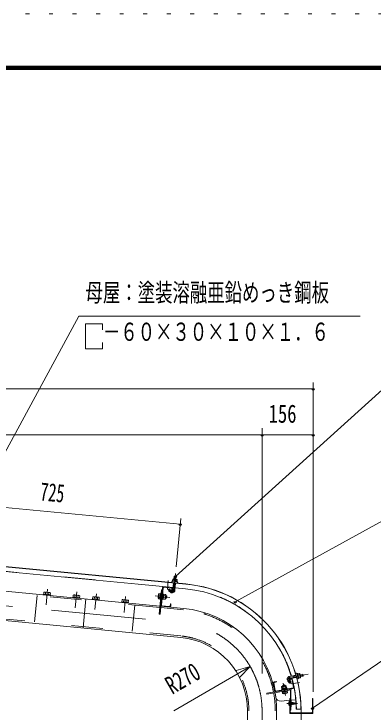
# Model space of a CAD drawing. Units: millimetres, scale not verified. Extents: x -25853 to 25864, y -10500 to 10500.
# Drawn here: x 18756 to 21501, y 5162 to 10500 of the extents above; entities that cross this region are included whole.
import ezdxf
from ezdxf.enums import TextEntityAlignment as Align

# ---------------------------------------------------------------- set-up
doc = ezdxf.new("R2010")
doc.units = ezdxf.units.MM
doc.header["$LTSCALE"] = 60
for name, pattern in [('USER2', [10, 4, -6]), ('USER3', [24, 12, -5, 2, -5]), ('USER4', [3, 0.5, -2.5])]:
    doc.linetypes.add(name, pattern=pattern)
for name, color, linetype, lineweight in [('0-6_2-02BOLD', 7, 'Continuous', 18), ('0-7_2-12HIDDEN', 3, 'USER2', 18), ('0-8_2-22CENTER', 3, 'USER3', 18), ('0-9_2-42THIN', 4, 'Continuous', 18), ('0-A_2-52DIM', 3, 'Continuous', 18), ('0-C_F-F1PAPER', 5, 'Continuous', 18), ('0-D_F-E_J_ADD', 5, 'USER4', 18)]:
    doc.layers.add(name, color=color, linetype=linetype, lineweight=lineweight)
doc.styles.add('ＭＳ ゴシック', font='')
doc.styles.get('ＭＳ ゴシック').set_extended_font_data('MS Gothic')

msp = doc.modelspace()

# ---------------------------------------------------------------- linework, layer by layer
at = {"layer": '0-6_2-02BOLD'}
for p, q in [((20070.89, 6141.83), (16147.28, 6519.63)), ((16188.72, 6514.38), (20070.77, 6140.58)), ((19972.73, 6113.6), (18183.51, 6285.89)), ((18074.57, 6145.68), (19870.76, 5972.73)), ((19976.2, 6149.69), (19970.92, 6094.78)), ((19977.05, 6164.92), (19978.28, 6177.67)), ((19985.85, 6093.34), (19991.14, 6148.25)), ((19994.44, 6176.11), (19993.21, 6163.36)), ((19882.75, 6097.15), (19890.7, 6096.38)), ((19883.47, 5979.54), (19896.31, 6112.92)), ((19900.68, 6116.52), (19959.41, 6110.87)), ((19973.62, 6122.85), (19988.55, 6121.41)), ((19987.66, 6112.17), (20067.3, 6104.5)), ((18997.45, 6077.15), (18995.99, 6061.98)), ((19020.42, 6059.63), (19021.88, 6074.8)), ((19221.44, 6055.58), (19219.98, 6040.41)), ((19244.4, 6038.06), (19245.87, 6053.23)), ((19370.75, 6041.21), (19369.29, 6026.04)), ((19393.72, 6023.69), (19395.18, 6038.86)), ((19872.96, 6037.3), (19861.01, 6038.45)), ((19862.81, 6057.13), (19874.76, 6055.98)), ((19893.29, 6039.74), (19898.75, 6044.25)), ((19893.77, 6044.72), (19899.23, 6049.22)), ((19912.29, 6033.52), (19897.85, 6034.91)), ((19899.65, 6053.58), (19914.09, 6052.19)), ((19900.54, 6062.93), (19914.99, 6061.53)), ((19920.86, 6052.16), (19918.94, 6032.26)), ((19306.37, 6027.07), (19285.02, 5805.35)), ((19579.34, 6005.81), (19578.86, 6000.83)), ((19593.25, 6004.47), (19594.72, 6019.64)), ((19619.14, 6017.29), (19617.68, 6002.12)), ((19629.89, 6000.95), (19631.35, 6016.12)), ((19891.73, 6023.57), (19887.75, 6023.95)), ((19896.88, 6024.84), (19891.9, 6025.31)), ((19878.72, 5971.96), (20052.92, 5955.19)), ((19945.8, 5969.52), (19887.07, 5975.18)), ((20940.15, 5448.36), (20927.54, 5446.13)), ((20762.95, 5396.18), (20746.21, 5393.23)), ((20878.87, 5412.56), (20862.13, 5409.61)), ((20911.59, 5443.65), (20862.8, 5435.05)), ((20865.73, 5418.43), (20916.18, 5427.32)), ((20893.75, 5351.21), (20883.57, 5408.92)), ((20897.2, 5423.98), (20894.27, 5440.59)), ((20930.36, 5430.14), (20942.97, 5432.37)), ((20739.72, 5383.96), (20749.97, 5325.86)), ((20753.91, 5326.55), (20743.66, 5384.66)), ((20890.51, 5346.58), (20758.54, 5323.31)), ((20828.01, 5366.28), (20808.31, 5362.8)), ((20810.09, 5356.27), (20812.61, 5341.98)), ((20817.79, 5337.82), (20821.84, 5343.61)), ((20822.72, 5338.69), (20826.77, 5344.48)), ((20831.08, 5345.24), (20828.57, 5359.53)), ((20816.95, 5317.36), (20819.04, 5305.53)), ((20837.52, 5308.79), (20835.43, 5320.62)), ((20869.6, 5252.53), (20869.6, 5330.7)), ((20873.35, 5331.36), (20873.35, 5252.53)), ((20798.11, 5246.21), (20865.35, 5252.26)), ((20873.35, 5252.98), (20910.16, 5256.29)), ((20874.94, 5233.53), (20874.59, 5234.41)), ((20879.75, 5235.03), (20882.45, 5220.03)), ((20889.35, 5235.03), (20892.05, 5220.03)), ((20891.15, 5233.53), (20894.14, 5233.53)), ((20899.54, 5231.85), (20900.14, 5233.22)), ((20904.95, 5229.69), (20905.55, 5231.07)), ((20875.25, 5221.53), (20874.59, 5221.53)), ((20877.05, 5220.03), (20877.65, 5221.53)), ((20886.05, 5221.53), (20886.65, 5220.03)), ((20893.25, 5220.03), (20893.85, 5221.53)), ((20898.65, 5221.23), (20899.25, 5223.09)), ((20902.85, 5222.91), (20904.04, 5223.39)), ((20904.64, 5225.25), (20907.63, 5226.44)), ((20907.85, 5228.53), (20910.35, 5227.53)), ((20910.35, 5227.53), (20908.73, 5226.88)), ((20913.84, 5184.84), (20951.34, 5184.84)), ((20541.17, 5172.43), (20541.17, 4609.93)), ((20763.92, 4609.93), (20763.92, 5172.43))]:
    msp.add_line(p, q, dxfattribs=at)
for points in [[(16250.01, 6321.37), (16241.83, 6314.62), (16221.91, 6107.82), (16228.66, 6099.64), (20031.57, 5733.46)], [(19979.02, 6178.86), (19981.13, 6200.79), (19996.06, 6199.35), (19993.95, 6177.43)], [(19996.06, 6199.35), (19994.93, 6200.72), (19982.49, 6201.92), (19981.13, 6200.79)], [(20001.29, 6162.59), (20002.52, 6175.34), (20000.48, 6176.79), (19972.48, 6179.49), (19970.2, 6178.45), (19968.97, 6165.7)], [(19892.33, 6113.31), (19872.73, 5909.75), (19864.77, 5910.52), (19882.74, 6097.15)], [(19960.57, 6090.07), (19944.71, 6101.39), (19936, 6089.18), (19951.87, 6077.86)], [(19963.01, 6106.5), (19961.38, 6089.58), (19965.36, 6089.19), (19966.99, 6106.11)], [(19033.86, 6053.31), (19034.34, 6058.29), (18982.08, 6063.32), (18981.6, 6058.34)], [(18983.78, 6063.16), (18985.24, 6078.33), (18989.35, 6080.2), (19030.41, 6076.24), (19034.09, 6073.62), (19032.63, 6058.45)], [(19257.85, 6031.75), (19258.32, 6036.72), (19206.06, 6041.75), (19205.58, 6036.78)], [(19207.77, 6041.59), (19209.23, 6056.76), (19213.34, 6058.64), (19254.4, 6054.68), (19258.08, 6052.06), (19256.62, 6036.89)], [(19357.08, 6027.21), (19358.54, 6042.38), (19362.65, 6044.26), (19403.71, 6040.3), (19407.39, 6037.68), (19405.93, 6022.51)], [(19875.66, 6065.32), (19863.7, 6066.47), (19861.69, 6063.64), (19858.67, 6032.28), (19860.1, 6029.12), (19872.06, 6027.96)], [(19875.8, 6025.11), (19871.82, 6025.49), (19875.9, 6067.79), (19879.88, 6067.41)], [(19891.73, 6023.57), (19895.81, 6065.88), (19891.82, 6066.26)], [(19895.64, 6064.13), (19900.61, 6063.65), (19896.88, 6024.84)], [(19914.99, 6061.53), (19916.43, 6058.36), (19913.42, 6027.01), (19911.39, 6024.18), (19896.95, 6025.56)], [(19915.88, 6052.64), (19920.86, 6052.16), (19924.23, 6048.07), (19923.03, 6035.63), (19918.94, 6032.26), (19913.96, 6032.74)], [(19407.16, 6017.37), (19407.63, 6022.35), (19355.37, 6027.38), (19354.89, 6022.4)], [(19579.34, 6005.81), (19631.6, 6000.78), (19631.12, 5995.8)], [(19631.35, 6016.12), (19627.68, 6018.74), (19586.61, 6022.69), (19582.5, 6020.82), (19581.04, 6005.65)], [(19954.15, 5972.73), (19955.77, 5989.65), (19951.79, 5990.03), (19950.16, 5973.12)], [(20926.13, 5454.13), (20938.74, 5456.35), (20940.35, 5454.43), (20945.24, 5426.74), (20944.38, 5424.38), (20931.77, 5422.15)], [(20944.1, 5433.2), (20965.8, 5437.03), (20963.19, 5451.8), (20941.5, 5447.97)], [(20965.8, 5437.03), (20966.82, 5438.47), (20964.64, 5450.79), (20963.19, 5451.8)], [(20746.9, 5389.29), (20763.64, 5392.24), (20762.95, 5396.18)], [(20862.39, 5409.27), (20874.93, 5394.34), (20861.99, 5383.49), (20849.46, 5398.42)], [(20862.13, 5409.61), (20861.43, 5413.55), (20878.18, 5416.5)], [(20891.21, 5342.64), (20688.87, 5306.96), (20690.25, 5299.08), (20874.74, 5331.61), (20873.34, 5339.49)], [(20803.37, 5340.35), (20800.85, 5354.64), (20803.51, 5356.88), (20834.54, 5362.35), (20837.81, 5361.16), (20840.33, 5346.87)], [(20802.48, 5331.06), (20801.79, 5334.99), (20843.65, 5342.37), (20844.34, 5338.44)], [(20841.93, 5342.07), (20841.05, 5347), (20802.65, 5340.23), (20803.51, 5335.3)], [(20828.87, 5361.35), (20828.01, 5366.28), (20823.66, 5369.32), (20811.35, 5367.14), (20808.31, 5362.8), (20809.18, 5357.88)], [(20804.57, 5319.24), (20805.26, 5315.3), (20847.12, 5322.68), (20846.43, 5326.62)], [(20844.67, 5322.25), (20846.76, 5310.42), (20844.08, 5308.19), (20813.07, 5302.71), (20809.8, 5303.9), (20807.71, 5315.73)], [(20865.35, 5209.83), (20864.3, 5209.83), (20864.3, 5245.23), (20865.35, 5245.23)], [(20868.34, 5252.53), (20874.59, 5252.53), (20874.59, 5202.53), (20868.34, 5202.53)], [(20874.59, 5233.64), (20877.05, 5220.03), (20875.85, 5220.03), (20874.59, 5226.98)], [(20877.95, 5233.53), (20874.94, 5233.53), (20877.65, 5221.53), (20880.65, 5221.53)], [(20881.25, 5220.03), (20880.65, 5221.53), (20877.95, 5233.53), (20878.55, 5235.03)], [(20883.95, 5235.03), (20883.35, 5233.53), (20880.35, 5233.53), (20883.05, 5221.53), (20882.45, 5220.03), (20881.25, 5220.03), (20878.55, 5235.03), (20879.75, 5235.03), (20880.35, 5233.53)], [(20883.05, 5221.53), (20886.05, 5221.53), (20883.35, 5233.53)], [(20887.85, 5220.03), (20886.65, 5220.03), (20883.95, 5235.03), (20885.15, 5235.03)], [(20885.75, 5233.53), (20885.15, 5235.03), (20887.85, 5220.03), (20888.45, 5221.53)], [(20891.44, 5221.53), (20888.45, 5221.53), (20885.75, 5233.53), (20888.74, 5233.53)], [(20896.84, 5222.13), (20895.35, 5221.53), (20893.85, 5221.53), (20891.15, 5233.53), (20890.55, 5235.03), (20889.35, 5235.03), (20888.74, 5233.53), (20891.44, 5221.53), (20892.05, 5220.03), (20893.25, 5220.03), (20890.55, 5235.03)], [(20901.95, 5230.89), (20904.64, 5225.25), (20904.04, 5223.39), (20901.34, 5232.74), (20900.14, 5233.22), (20902.85, 5222.91), (20902.25, 5224.29), (20899.25, 5223.09), (20896.55, 5233.05), (20895.95, 5234.91), (20894.74, 5235.03), (20897.44, 5220.76), (20896.84, 5222.13), (20894.14, 5233.53), (20894.74, 5235.03)], [(20895.95, 5234.91), (20898.65, 5221.23), (20897.44, 5220.76)], [(20896.55, 5233.05), (20899.54, 5231.85), (20902.25, 5224.29)], [(20907.65, 5226.45), (20904.95, 5229.69), (20901.87, 5230.92)], [(20869.6, 5202.53), (20869.6, 5176.98), (20873.35, 5176.98), (20873.35, 5202.53)], [(20874.59, 5224.42), (20875.25, 5221.53), (20875.85, 5220.03)]]:
    msp.add_lwpolyline(points, dxfattribs=at)
for points in [[(20004.65, 6158.25), (19964.84, 6162.08), (19965.22, 6166.06), (20005.04, 6162.23)], [(20932.42, 5418.44), (20928.48, 5417.75), (20921.54, 5457.14), (20925.48, 5457.84)], [(21032.35, 5155.53), (21037.35, 5160.53), (21037.35, 5265.03), (21040.35, 5265.03), (21040.35, 5152.53), (20865.35, 5152.53), (20865.35, 5265.03), (20868.34, 5265.03), (20868.34, 5160.53), (20873.35, 5155.53)], [(20908.25, 5225.07), (20905.55, 5231.07), (20906.75, 5230.59), (20909.45, 5225.55)]]:
    msp.add_lwpolyline(points, close=True, dxfattribs=at)
for centre, radius, start, end in [((19966.85, 6156.87), 5, 84.4998, 264.4998), ((19973.67, 6172.16), 7.19, 50.11574, 110.11574), ((19983.9, 6151.4), 26.87, 66.91203, 102.08795), ((19997.91, 6169.82), 7.19, 58.88425, 118.88425), ((20001.69, 6153.51), 5, 264.50061, 84.50061), ((19977.55, 5172.43), 972.62, 0.73094, 84.50003), ((19977.55, 5172.43), 973.88, 0.73001, 84.5), ((19900.3, 6112.54), 8, 84.4973, 174.4973), ((19900.3, 6112.54), 4, 84.4973, 174.4973), ((19964.39, 6095.41), 21.56, 234.5, 354.5), ((19959.03, 6106.88), 4, 354.5092, 84.50122), ((19959.03, 6106.88), 8, 354.50143, 84.50122), ((19964.39, 6095.41), 6.57, 234.5, 354.5), ((19977.55, 5172.43), 936.38, 16.43245, 84.5), ((18990.66, 6070.57), 9.46, 44.06885, 84.5), ((19006.58, 6043.93), 34.45, 63.6357, 105.3643), ((19027.29, 6067.04), 9.46, 84.5, 124.92831), ((19214.65, 6049), 9.46, 44.06885, 84.5), ((19230.57, 6022.37), 34.45, 63.6357, 105.3643), ((19251.28, 6045.47), 9.46, 84.5, 124.92831), ((19363.96, 6034.63), 9.46, 44.06885, 84.5), ((19379.88, 6007.99), 34.45, 63.6357, 105.3643), ((19400.59, 6031.1), 9.46, 84.5, 124.92831), ((19865.98, 6033.26), 7.19, 133.77223, 174.49905), ((19886.2, 6045.45), 26.15, 153.47365, 195.52446), ((19868.68, 6061.28), 7.19, 174.49905, 215.22588), ((19888.89, 6045.19), 26.15, 333.47365, 15.52446), ((19906.42, 6029.37), 7.19, 354.49905, 35.22588), ((19909.11, 6057.39), 7.19, 313.77223, 354.49905), ((19587.92, 6013.06), 9.46, 44.06885, 84.5), ((19603.84, 5986.43), 34.45, 63.6357, 105.3643), ((19624.56, 6009.53), 9.46, 84.5, 124.92831), ((19887.45, 5979.16), 8, 174.4973, 264.48845), ((19887.45, 5979.16), 4, 174.4973, 264.48845), ((19946.18, 5973.5), 8, 264.49953, 354.50208), ((19946.18, 5973.5), 4, 264.49953, 354.5092), ((19977.55, 5172.43), 786.38, 10.65315, 84.50005), ((19977.55, 5172.43), 563.62, 0, 84.50003), ((20916.11, 5453.64), 5.95, 10.01471, 190.01471), ((20933.61, 5451.33), 7.19, 335.62325, 35.62325), ((20916.34, 5435.91), 26.87, 352.41954, 27.59546), ((20747.59, 5385.35), 8, 100.00313, 190.00211), ((20866.7, 5412.89), 22.5, 99.99847, 220.00092), ((20866.7, 5412.89), 5.62, 100.00249, 220.00249), ((20879.57, 5408.62), 8, 75.34628, 100.00198), ((20879.57, 5408.62), 4, 14.67992, 100.00677), ((19977.55, 5172.43), 936.38, 0.75925, 15.39432), ((20923.9, 5419.47), 4.21, 190.00774, 10.00774), ((20937.84, 5427.34), 7.19, 344.39175, 44.39175), ((20747.59, 5385.35), 4, 100.00652, 190.00652), ((20806.42, 5350.09), 7.19, 59.27591, 100.00273), ((20823.57, 5333.86), 26.15, 78.97455, 121.02536), ((20834.14, 5354.98), 7.19, 100.00273, 140.72955), ((20889.81, 5350.52), 4, 280.00652, 10.00652), ((20889.81, 5350.52), 8, 280.00217, 340.37393), ((20757.85, 5327.24), 8, 190.01096, 280.00211), ((19977.55, 5172.43), 786.38, 0, 10.0701), ((19977.56, 5172.34), 786.38, 7.7531, 10.07008), ((20757.85, 5327.24), 4, 190.01537, 280.00652), ((20813.47, 5310.08), 7.19, 280.00273, 320.72955), ((20824.04, 5331.2), 26.15, 258.97455, 301.02536), ((20841.19, 5314.97), 7.19, 239.27591, 280.00273), ((20793.9, 5283.48), 37.5, 187.75275, 276.44838), ((20879.15, 5227.53), 23.1, 129.98303, 230.0168), ((20867.6, 5227.53), 11.55, 137.75334, 222.24648)]:
    msp.add_arc(centre, radius, start, end, dxfattribs=at)
at = {"layer": '0-7_2-12HIDDEN'}
for p, q in [((19972.85, 6114.85), (18183.63, 6287.13)), ((20032.57, 5743.91), (16242.11, 6108.89)), ((19869.75, 5962.27), (18073.56, 6135.23)), ((19987.78, 6113.41), (20067.41, 6105.74)), ((18932.09, 6052.56), (18912.75, 5851.74)), ((19678.64, 5980.68), (19659.3, 5779.85)), ((20051.91, 5944.74), (19877.71, 5961.51)), ((20551.67, 4609.93), (20551.67, 5172.43)), ((20753.42, 4609.93), (20753.42, 5172.43))]:
    msp.add_line(p, q, dxfattribs=at)
for radius, start, end in [(937.62, 16.42381, 84.5), (775.88, 10.662, 84.50003), (574.12, 0, 84.50003), (937.62, 0.75822, 15.3871), (775.88, 0, 10.07104)]:
    msp.add_arc((19977.55, 5172.43), radius, start, end, dxfattribs=at)
at = {"layer": '0-8_2-22CENTER'}
for p, q in [((16177.12, 6216.49), (20042.24, 5844.33)), ((19990.79, 6222.86), (19978.38, 6094.06)), ((19935.22, 6167.44), (19928.84, 6101.25)), ((19012.28, 6103.11), (19000.54, 5981.17)), ((19932.31, 6101.02), (19956.22, 6083.97)), ((19224.52, 5959.6), (19236.27, 6081.54)), ((19385.58, 6067.17), (19373.83, 5945.23)), ((19597.8, 5923.66), (19609.54, 6045.6)), ((19948.52, 6039.45), (19835.29, 6050.36)), ((21006.34, 5451.79), (20864.26, 5426.73)), ((20855.93, 5403.85), (20874.81, 5381.35)), ((20814.87, 5383.19), (20831.29, 5290.04)), ((20876.43, 5378.11), (20938.74, 5389.09)), ((20843.11, 5227.53), (20923.05, 5227.53)), ((20652.55, 5172.43), (20652.55, -930.07))]:
    msp.add_line(p, q, dxfattribs=at)
msp.add_lwpolyline([(20952.06, 5184.84), (20952.06, 1409.63), (21258.92, 1297.94)], dxfattribs=at)
for centre, radius, start, end in [((19964.39, 6095.41), 14.06, 234.5, 354.5), ((19977.55, 5172.43), 675, 0, 84.50003), ((20866.7, 5412.89), 14.06, 100.00238, 219.99998)]:
    msp.add_arc(centre, radius, start, end, dxfattribs=at)
at = {"layer": '0-9_2-42THIN'}
for p, q in [((19982.49, 6201.92), (19980.26, 6178.75)), ((19992.7, 6177.54), (19994.93, 6200.72)), ((19974.87, 6122.73), (19977.45, 6149.56)), ((19989.89, 6148.37), (19987.31, 6121.52)), ((19973.17, 6118.2), (19974.87, 6122.73)), ((19987.31, 6121.53), (19988.11, 6116.77)), ((19914.21, 6035.22), (19921.67, 6034.5)), ((19923.11, 6049.43), (19915.64, 6050.15)), ((20941.71, 5446.73), (20964.64, 5450.79)), ((20894.54, 5439.09), (20888.68, 5439.6)), ((20912.02, 5442.18), (20894.54, 5439.1)), ((20966.81, 5438.47), (20943.88, 5434.43)), ((20810.34, 5365.7), (20811.64, 5358.31)), ((20826.42, 5360.92), (20825.11, 5368.3))]:
    msp.add_line(p, q, dxfattribs=at)
msp.add_lwpolyline([(20891.61, 5422.99), (20896.94, 5425.48), (20915.78, 5428.8)], dxfattribs=at)
at = {"layer": '0-A_2-52DIM'}
for p, q in [((19252.54, 8189.93), (18148.67, 6156.37)), ((19252.54, 8189.93), (21402.55, 8189.93)), ((19431.33, 8131.37), (19431.33, 8084.56)), ((21042.54, 7682.47), (21042.54, 5317.44)), ((16042.55, 7632.46), (21042.54, 7632.46)), ((21052.54, 7632.46), (21032.54, 7632.46)), ((20652.55, 5455.97), (20652.55, 7332.47)), ((21042.54, 7282.47), (16042.55, 7282.47)), ((20662.55, 7282.46), (20642.55, 7282.46)), ((21052.54, 7282.46), (21032.54, 7282.46)), ((16092.63, 6977.09), (20026.93, 6598.25)), ((20031.27, 6643.3), (19995.58, 6272.64)), ((20036.93, 6598.25), (20016.93, 6598.25)), ((20001.48, 6199.55), (19981.48, 6199.55)), ((20456.25, 6006.15), (20436.25, 6006.15)), ((20562.12, 5509.93), (20482.56, 5430.38)), ((21048.61, 5192.54), (21028.61, 5192.54))]:
    msp.add_line(p, q, dxfattribs=at)
for points in [[(19431.33, 8131.37), (19302.54, 8131.37), (19302.54, 7939.93), (19431.33, 7939.93), (19431.33, 7986.75)], [(23702.54, 7744.93), (21702.54, 7744.93), (19991.48, 6199.55)], [(20446.25, 6006.15), (21702.54, 6694.93), (24302.54, 6694.93)], [(21038.61, 5192.54), (21702.54, 5644.93), (23402.55, 5644.93)], [(20453.44, 5480.81), (20562.12, 5509.93), (19977.55, 5172.43)]]:
    msp.add_lwpolyline(points, dxfattribs=at)
for centre in [(21042.54, 7632.46), (20652.55, 7282.46), (21042.54, 7282.46), (20026.93, 6598.25), (19991.48, 6199.55), (20446.25, 6006.15), (21038.61, 5192.54)]:
    msp.add_arc(centre, 10, 180, 0, dxfattribs=at)
at = {"layer": '0-C_F-F1PAPER'}
for points in [[(25363.96, -10000), (25363.96, 10100), (-3336.04, 10100), (-3336.04, -10000)], [(25361.45, -9997.5), (25361.45, 10097.5), (-3333.54, 10097.5), (-3333.54, -9997.5)], [(25358.96, -9995), (-3331.04, -9995), (-3331.04, 10095), (25358.96, 10095)], [(25356.46, -9992.5), (25356.46, 10092.5), (-3328.54, 10092.5), (-3328.54, -9992.5)], [(25353.96, -9990), (-3326.04, -9990), (-3326.04, 10090), (25353.96, 10090)], [(25351.46, -9987.5), (25351.46, 10087.5), (-3323.54, 10087.5), (-3323.54, -9987.5)], [(25348.95, -9985), (-3321.04, -9985), (-3321.04, 10085), (25348.95, 10085)], [(25346.46, -9982.5), (25346.46, 10082.5), (-3318.54, 10082.5), (-3318.54, -9982.5)], [(25343.96, -9980), (25343.96, 10080), (-3316.04, 10080), (-3316.04, -9980)], [(25341.46, -9977.5), (25341.46, 10077.5), (-3313.54, 10077.5), (-3313.54, -9977.5)], [(25338.96, -9975), (-3311.04, -9975), (-3311.04, 10075), (25338.96, 10075)]]:
    msp.add_lwpolyline(points, close=True, dxfattribs=at)
at = {"layer": '0-D_F-E_J_ADD'}
msp.add_lwpolyline([(25863.96, -10500), (-3836.04, -10500), (-3836.04, 10500), (25863.96, 10500)], close=True, dxfattribs=at)

# ---------------------------------------------------------------- texts
at = {"layer": '0-A_2-52DIM', "color": 7, "style": 'ＭＳ ゴシック'}
for s, width, p in [('母屋：塗装溶融亜鉛めっき鋼板', 0.7, (19302.54, 8258.93)), ('\u3000－６０×３０×１０×１．６', 0.7, (19302.54, 7958.93)), ('156', 0.75, (20702.8, 7332.46))]:
    msp.add_text(s, height=139.3, dxfattribs=dict(at, width=width)).set_placement(p, align=Align.BOTTOM_LEFT)
for s, rotation, width, p in [('725', 354.501, 0.65, (18947.06, 6739.9)), ('R270', 30, 0.7, (19986.35, 5257.19))]:
    msp.add_text(s, height=139.3, rotation=rotation, dxfattribs=dict(at, width=width)).set_placement(p, align=Align.BOTTOM_LEFT)

doc.saveas('drawing.dxf')
